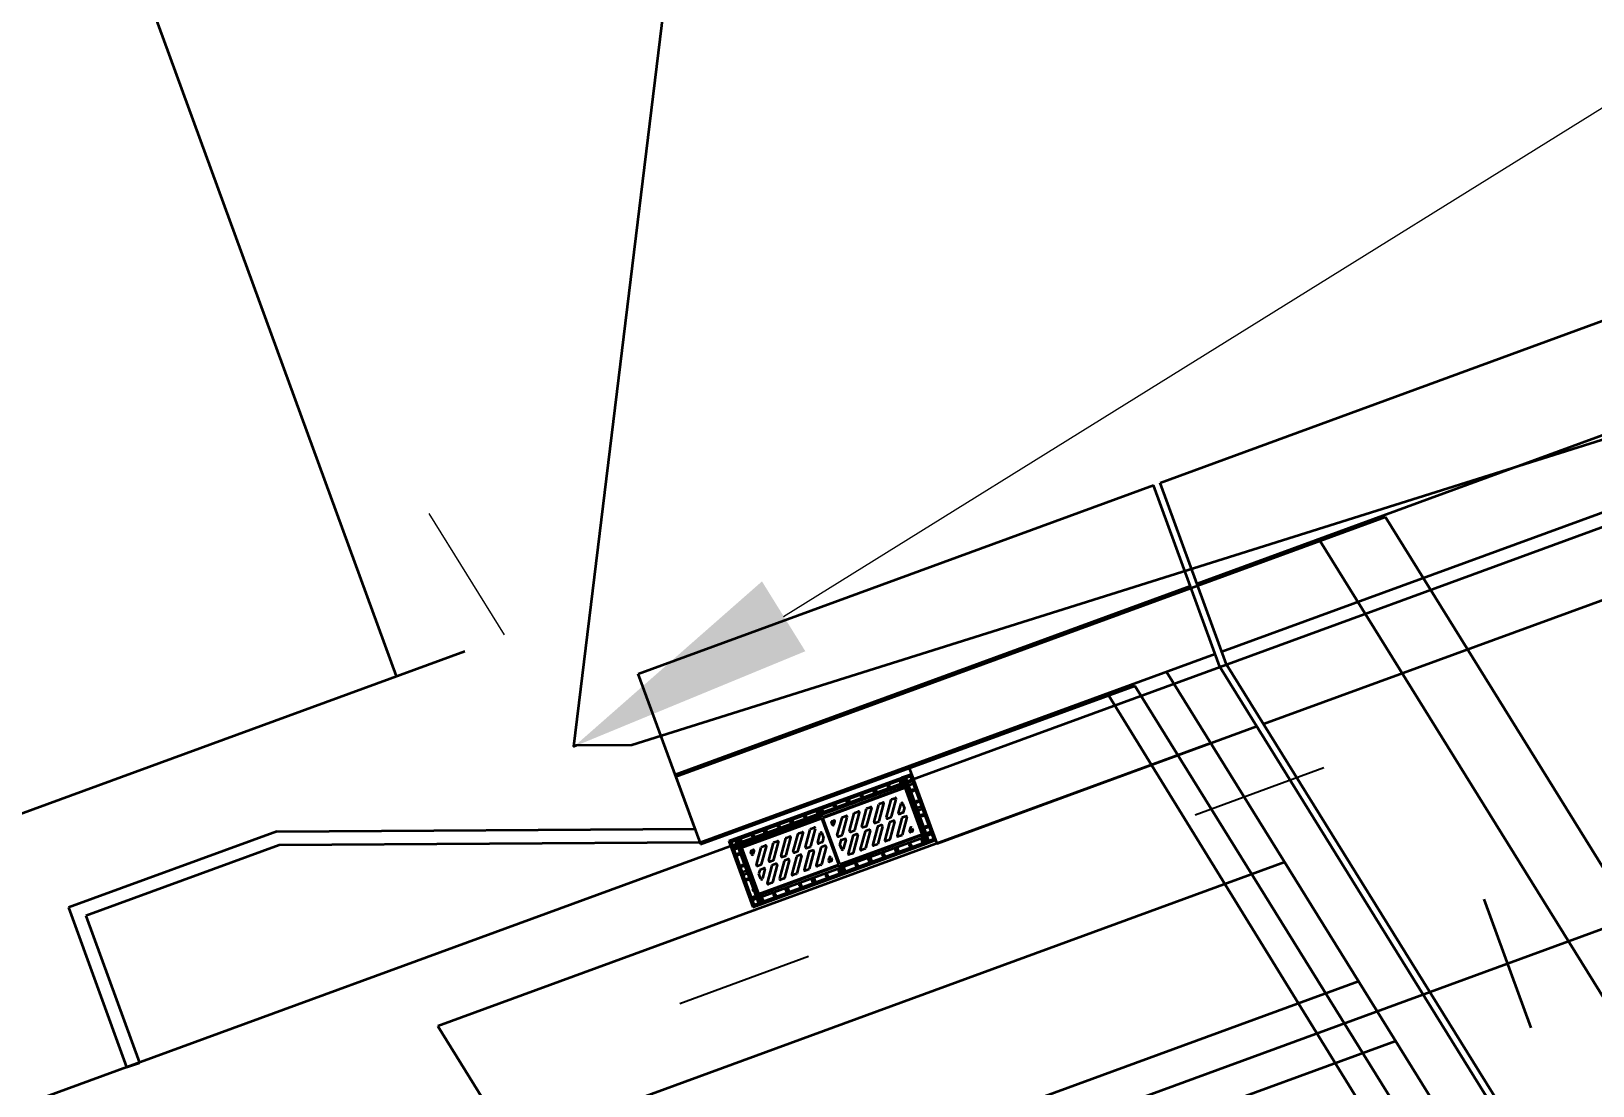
# Model space of a CAD drawing. Header units: metres. Extents: x 134219 to 139080, y 438661 to 444352.
# Drawn here: x 136070.43 to 136081.81, y 442062.42 to 442070.1 of the extents above; entities that cross this region are included whole.
import ezdxf

# ---------------------------------------------------------------- set-up
doc = ezdxf.new("R2010")
doc.units = ezdxf.units.M
doc.linetypes.add('13strp', pattern=[4, 1, -3])
doc.layers.get('DEFPOINTS').update_dxf_attribs({"color": 193})
for name, color, linetype, lineweight in [('N-WE-KL-ET_LS_OV_KABEL-G', 10, 'KL-LS-OV-N', 35), ('N-WE-KL-ET_LS_OV_KABEL-M', 7, 'Continuous', 18), ('Utd-ondergr-nw', 8, '13strp', 35)]:
    doc.layers.add(name, color=color, linetype=linetype, lineweight=lineweight)
doc.layers.add('Utd-weg-nw', color=8, linetype='Continuous')
doc.styles.add('NLCS_18', font='NLCS-ISO.ttf', dxfattribs={"height": 1.8})
doc.linetypes.add('KL-LS-OV-N', pattern='A,4,-1,[103,NLCS.SHX,S=0.75,R=0,X=0,Y=0],-1,4,-1.5,["0V",Standard,S=1,R=0,X=0,Y=-0.5],-3', length=14.5)
doc.dimstyles.new('NLCS_t18_pijl_Dimension_l3_h1', dxfattribs={"dimtxt": 1.8, "dimasz": 1.8, "dimexe": 2, "dimexo": 2, "dimgap": 0.7, "dimtad": 1, "dimdec": 1, "dimzin": 0, "dimdsep": 46, "dimtxsty": 'NLCS_18', "dimcen": 2.5, "dimdle": 2, "dimclrd": 256, "dimclre": 256, "dimclrt": 256, "dimadec": 1, "dimazin": 0, "dimtfac": 1, "dimtdec": 1, "dimtofl": 0, "dimtmove": 1, "dimatfit": 0, "dimfxl": 0, "dimtolj": 1, "dimtzin": 0, "dimlwd": 18, "dimlwe": 18, "dimarcsym": 0})

# ---------------------------------------------------------------- blocks, each defined once
blk = doc.blocks.new('*D202')
at = {"layer": 'DEFPOINTS', "color": 0, "transparency": 16777216}
for p in [(136090.042, 442074.611, 7.416), (136090.042, 442074.611), (136074.385, 442064.889, 7.416)]:
    blk.add_point(p, dxfattribs=at)
at = {"layer": 'N-WE-KL-ET_LS_OV_KABEL-M', "lineweight": 18, "transparency": 16777216}
for p, q in [((136089.537, 442075.425), (136088.987, 442076.31)), ((136073.879, 442065.703), (136073.33, 442066.588))]:
    blk.add_line(p, q, dxfattribs=at)
at = {"layer": 'N-WE-KL-ET_LS_OV_KABEL-M', "linetype": 'Continuous', "lineweight": 18, "transparency": 16777216}
blk.add_line((136075.914, 442065.838), (136088.513, 442073.661), dxfattribs=at)
at = {"layer": 'N-WE-KL-ET_LS_OV_KABEL-M', "transparency": 16777216}
for points in [[(136088.355, 442073.916), (136088.671, 442073.406), (136090.042, 442074.611)], [(136075.756, 442066.093), (136076.072, 442065.584), (136074.385, 442064.889)]]:
    blk.add_solid(points, dxfattribs=at)
at = {"layer": 'N-WE-KL-ET_LS_OV_KABEL-M', "transparency": 16777216, "insert": (136083.057, 442072.157), "char_height": 1.8, "attachment_point": 5, "rotation": 31.8363, "style": 'NLCS_18'}
blk.add_mtext('\\A1;18.4', dxfattribs=at)

msp = doc.modelspace()

# ---------------------------------------------------------------- linework, layer by layer
at = {"layer": 'N-WE-KL-ET_LS_OV_KABEL-G', "elevation": 7.416, "flags": 128}
msp.add_lwpolyline([(136141.39, 442088.136), (136141.031, 442088.715), (136117.756, 442080.245), (136110.045, 442077.433), (136082.31, 442067.257), (136074.806, 442064.9), (136074.402, 442064.896), (136074.385, 442064.889), (136075.216, 442071.697), (136074.723, 442078.472), (136074.013, 442091.268), (136073.594, 442095.023), (136074.953, 442096.011), (136074.997, 442096.021), (136074.652, 442096.055)], dxfattribs=at)
at = {"layer": 'Utd-ondergr-nw', "linetype": 'Continuous'}
for p, q in [((136149.76, 442091.987), (136078.928, 442066.075)), ((136078.659, 442066.812), (136111.675, 442078.891)), ((136079.109, 442065.582), (136089.603, 442069.421)), ((136079.412, 442065.054), (136089.809, 442068.857)), ((136074.854, 442065.42), (136078.611, 442066.794)), ((136079.095, 442065.47), (136078.611, 442066.794)), ((136079.143, 442065.488), (136078.659, 442066.812)), ((136080.302, 442066.561), (136075.129, 442064.669)), ((136083.922, 442060.73), (136080.302, 442066.561)), ((136083.445, 442060.556), (136079.825, 442066.387)), ((136078.88, 442066.058), (136075.124, 442064.683)), ((136075.304, 442064.19), (136079.061, 442065.564)), ((136075.268, 442064.29), (136074.854, 442065.42)), ((136078.705, 442065.434), (136081.778, 442060.486)), ((136079.095, 442065.47), (136082.058, 442060.698)), ((136079.143, 442065.488), (136082.106, 442060.715)), ((136075.308, 442064.179), (136078.474, 442065.333)), ((136081.363, 442060.273), (136078.282, 442065.263)), ((136078.474, 442065.333), (136081.53, 442060.412)), ((136077.033, 442064.184), (136079.364, 442065.037)), ((136079.029, 442064.914), (136073.394, 442062.852)), ((136077.033, 442064.184), (136076.827, 442064.747)), ((136075.129, 442064.669), (136075.308, 442064.179)), ((136076.774, 442064.66), (136075.514, 442064.199)), ((136076.778, 442064.649), (136075.518, 442064.188)), ((136076.19, 442064.394), (136076.791, 442064.614)), ((136076.197, 442064.376), (136076.797, 442064.596)), ((136076.199, 442064.371), (136076.799, 442064.59)), ((136076.679, 442064.596), (136076.67, 442064.593)), ((136076.677, 442064.609), (136076.68, 442064.599)), ((136076.682, 442064.595), (136076.686, 442064.585)), ((136076.693, 442064.601), (136076.683, 442064.598)), ((136076.773, 442064.607), (136076.761, 442064.642)), ((136076.825, 442064.679), (136076.774, 442064.661)), ((136076.83, 442064.668), (136076.778, 442064.649)), ((136076.797, 442064.596), (136076.778, 442064.649)), ((136076.791, 442064.614), (136076.778, 442064.649)), ((136076.802, 442064.598), (136076.783, 442064.651)), ((136076.802, 442064.598), (136076.783, 442064.65)), ((136076.955, 442064.197), (136076.789, 442064.653)), ((136076.797, 442064.596), (136076.791, 442064.614)), ((136076.923, 442064.252), (136076.799, 442064.59)), ((136076.923, 442064.252), (136076.799, 442064.59)), ((136076.854, 442064.637), (136076.801, 442064.618)), ((136076.928, 442064.253), (136076.804, 442064.592)), ((136076.928, 442064.253), (136076.804, 442064.592)), ((136076.973, 442064.203), (136076.806, 442064.659)), ((136076.849, 442064.688), (136076.825, 442064.679)), ((136076.86, 442064.619), (136076.825, 442064.606)), ((136076.841, 442064.672), (136076.83, 442064.668)), ((136077.008, 442064.216), (136076.841, 442064.672)), ((136077.024, 442064.209), (136076.849, 442064.688)), ((136076.853, 442064.582), (136076.857, 442064.573)), ((136076.285, 442064.465), (136076.288, 442064.456)), ((136076.385, 442064.465), (136076.372, 442064.5)), ((136076.402, 442064.472), (136076.39, 442064.507)), ((136076.483, 442064.524), (136076.474, 442064.521)), ((136076.481, 442064.537), (136076.484, 442064.527)), ((136076.486, 442064.523), (136076.49, 442064.514)), ((136076.497, 442064.53), (136076.487, 442064.526)), ((136076.581, 442064.537), (136076.568, 442064.572)), ((136076.573, 442064.341), (136076.608, 442064.468)), ((136076.598, 442064.543), (136076.586, 442064.578)), ((136076.61, 442064.347), (136076.645, 442064.474)), ((136076.612, 442064.473), (136076.637, 442064.482)), ((136076.663, 442064.374), (136076.697, 442064.501)), ((136076.7, 442064.38), (136076.734, 442064.507)), ((136076.701, 442064.505), (136076.726, 442064.514)), ((136076.751, 442064.406), (136076.77, 442064.474)), ((136076.781, 442064.475), (136076.794, 442064.439)), ((136076.846, 442064.566), (136076.855, 442064.57)), ((136076.858, 442064.569), (136076.862, 442064.559)), ((136076.86, 442064.571), (136076.869, 442064.575)), ((136076.876, 442064.483), (136076.886, 442064.487)), ((136076.884, 442064.499), (136076.887, 442064.49)), ((136076.889, 442064.485), (136076.892, 442064.476)), ((136076.89, 442064.488), (136076.9, 442064.492)), ((136075.601, 442064.178), (136076.184, 442064.392)), ((136075.607, 442064.161), (136076.191, 442064.374)), ((136075.61, 442064.155), (136076.193, 442064.368)), ((136075.991, 442064.321), (136075.978, 442064.356)), ((136076.07, 442064.374), (136076.061, 442064.37)), ((136076.068, 442064.386), (136076.071, 442064.377)), ((136076.073, 442064.373), (136076.077, 442064.363)), ((136076.084, 442064.379), (136076.074, 442064.375)), ((136076.167, 442064.386), (136076.154, 442064.421)), ((136076.184, 442064.392), (136076.172, 442064.427)), ((136076.191, 442064.394), (136076.178, 442064.429)), ((136076.191, 442064.374), (136076.184, 442064.392)), ((136076.197, 442064.376), (136076.19, 442064.394)), ((136076.317, 442064.03), (136076.193, 442064.368)), ((136076.208, 442064.401), (136076.195, 442064.436)), ((136076.323, 442064.032), (136076.199, 442064.371)), ((136076.287, 442064.453), (136076.277, 442064.45)), ((136076.29, 442064.452), (136076.293, 442064.442)), ((136076.301, 442064.458), (136076.291, 442064.455)), ((136076.305, 442064.243), (136076.34, 442064.37)), ((136076.342, 442064.249), (136076.377, 442064.376)), ((136076.344, 442064.374), (136076.369, 442064.384)), ((136076.395, 442064.276), (136076.429, 442064.403)), ((136076.432, 442064.281), (136076.466, 442064.409)), ((136076.433, 442064.407), (136076.458, 442064.416)), ((136076.484, 442064.308), (136076.518, 442064.436)), ((136076.521, 442064.314), (136076.556, 442064.442)), ((136076.522, 442064.44), (136076.547, 442064.449)), ((136076.671, 442064.366), (136076.696, 442064.375)), ((136076.776, 442064.368), (136076.741, 442064.24)), ((136076.784, 442064.408), (136076.759, 442064.398)), ((136076.813, 442064.374), (136076.778, 442064.246)), ((136076.805, 442064.381), (136076.779, 442064.372)), ((136076.788, 442064.412), (136076.795, 442064.436)), ((136076.921, 442064.453), (136076.886, 442064.44)), ((136076.928, 442064.435), (136076.893, 442064.422)), ((136076.913, 442064.383), (136076.923, 442064.386)), ((136076.924, 442064.389), (136076.92, 442064.399)), ((136076.929, 442064.376), (136076.926, 442064.385)), ((136076.927, 442064.388), (136076.936, 442064.392)), ((136072.218, 442064.271), (136070.699, 442063.716)), ((136072.218, 442064.271), (136075.268, 442064.29)), ((136075.687, 442064.247), (136075.691, 442064.238)), ((136075.703, 442064.24), (136075.694, 442064.236)), ((136075.782, 442064.245), (136075.769, 442064.28)), ((136075.799, 442064.251), (136075.786, 442064.286)), ((136075.878, 442064.304), (136075.868, 442064.3)), ((136075.875, 442064.316), (136075.879, 442064.306)), ((136075.881, 442064.302), (136075.884, 442064.293)), ((136075.891, 442064.309), (136075.882, 442064.305)), ((136075.974, 442064.315), (136075.961, 442064.35)), ((136075.984, 442064.125), (136076.019, 442064.253)), ((136076.021, 442064.131), (136076.056, 442064.259)), ((136076.022, 442064.257), (136076.047, 442064.266)), ((136076.073, 442064.158), (136076.108, 442064.285)), ((136076.111, 442064.164), (136076.145, 442064.291)), ((136076.112, 442064.29), (136076.137, 442064.299)), ((136076.162, 442064.19), (136076.18, 442064.259)), ((136076.192, 442064.259), (136076.205, 442064.224)), ((136076.27, 442064.32), (136076.263, 442064.338)), ((136076.267, 442064.346), (136076.279, 442064.351)), ((136076.281, 442064.321), (136076.287, 442064.343)), ((136076.314, 442064.235), (136076.339, 442064.245)), ((136076.323, 442064.032), (136076.923, 442064.252)), ((136076.325, 442064.026), (136076.926, 442064.246)), ((136076.403, 442064.268), (136076.428, 442064.277)), ((136076.455, 442064.243), (136076.421, 442064.116)), ((136076.447, 442064.251), (136076.422, 442064.241)), ((136076.508, 442064.27), (136076.473, 442064.142)), ((136076.492, 442064.301), (136076.517, 442064.31)), ((136076.545, 442064.276), (136076.51, 442064.148)), ((136076.536, 442064.283), (136076.511, 442064.274)), ((136076.597, 442064.303), (136076.563, 442064.175)), ((136076.582, 442064.333), (136076.607, 442064.343)), ((136076.634, 442064.308), (136076.6, 442064.181)), ((136076.626, 442064.316), (136076.601, 442064.307)), ((136076.686, 442064.335), (136076.652, 442064.208)), ((136076.723, 442064.341), (136076.689, 442064.214)), ((136076.715, 442064.349), (136076.69, 442064.339)), ((136076.774, 442064.242), (136076.749, 442064.233)), ((136076.837, 442064.296), (136076.831, 442064.273)), ((136076.851, 442064.27), (136076.839, 442064.266)), ((136076.849, 442064.296), (136076.855, 442064.278)), ((136076.926, 442064.246), (136076.945, 442064.193)), ((136076.932, 442064.228), (136076.926, 442064.246)), ((136076.93, 442064.247), (136076.949, 442064.195)), ((136076.93, 442064.247), (136076.949, 442064.195)), ((136076.995, 442064.251), (136076.942, 442064.232)), ((136076.944, 442064.3), (136076.953, 442064.303)), ((136076.954, 442064.306), (136076.951, 442064.316)), ((136076.989, 442064.269), (136076.954, 442064.256)), ((136076.959, 442064.292), (136076.956, 442064.302)), ((136076.957, 442064.305), (136076.967, 442064.308)), ((136072.236, 442064.171), (136070.827, 442063.656)), ((136075.304, 442064.19), (136072.236, 442064.171)), ((136075.514, 442064.199), (136075.689, 442063.72)), ((136075.526, 442064.204), (136075.701, 442063.725)), ((136075.543, 442064.157), (136075.595, 442064.176)), ((136075.549, 442064.139), (136075.584, 442064.152)), ((136075.732, 442063.749), (136075.565, 442064.205)), ((136075.749, 442063.756), (136075.582, 442064.211)), ((136075.607, 442064.161), (136075.588, 442064.213)), ((136075.613, 442064.183), (136075.6, 442064.218)), ((136075.734, 442063.816), (136075.61, 442064.155)), ((136075.677, 442064.131), (136075.69, 442064.135)), ((136075.69, 442064.235), (136075.68, 442064.231)), ((136075.685, 442063.732), (136076.945, 442064.193)), ((136075.689, 442063.72), (136076.949, 442064.181)), ((136075.692, 442064.233), (136075.696, 442064.224)), ((136075.692, 442064.105), (136075.698, 442064.128)), ((136075.716, 442064.027), (136075.75, 442064.155)), ((136075.753, 442064.033), (136075.788, 442064.161)), ((136075.754, 442064.159), (136075.779, 442064.168)), ((136075.805, 442064.06), (136075.84, 442064.187)), ((136075.843, 442064.066), (136075.877, 442064.193)), ((136075.844, 442064.192), (136075.869, 442064.201)), ((136075.895, 442064.093), (136075.929, 442064.22)), ((136075.932, 442064.099), (136075.966, 442064.226)), ((136075.933, 442064.224), (136075.958, 442064.233)), ((136075.992, 442064.118), (136076.017, 442064.127)), ((136076.082, 442064.151), (136076.107, 442064.16)), ((136076.134, 442064.126), (136076.1, 442063.998)), ((136076.126, 442064.133), (136076.101, 442064.124)), ((136076.186, 442064.152), (136076.152, 442064.025)), ((136076.195, 442064.192), (136076.17, 442064.183)), ((136076.223, 442064.158), (136076.189, 442064.031)), ((136076.215, 442064.166), (136076.19, 442064.157)), ((136076.199, 442064.196), (136076.205, 442064.22)), ((136076.33, 442064.205), (136076.323, 442064.181)), ((136076.337, 442064.142), (136076.324, 442064.177)), ((136076.331, 442064.008), (136076.932, 442064.228)), ((136076.334, 442064.209), (136076.359, 442064.218)), ((136076.367, 442064.211), (136076.348, 442064.142)), ((136076.418, 442064.237), (136076.384, 442064.11)), ((136076.506, 442064.144), (136076.481, 442064.135)), ((136076.596, 442064.177), (136076.571, 442064.168)), ((136076.685, 442064.21), (136076.66, 442064.2)), ((136076.722, 442064.151), (136076.735, 442064.116)), ((136076.739, 442064.158), (136076.752, 442064.123)), ((136076.835, 442064.169), (136076.826, 442064.166)), ((136076.837, 442064.172), (136076.833, 442064.182)), ((136076.842, 442064.158), (136076.838, 442064.168)), ((136076.849, 442064.174), (136076.84, 442064.171)), ((136076.914, 442064.222), (136076.927, 442064.187)), ((136076.932, 442064.228), (136076.945, 442064.193)), ((136076.945, 442064.193), (136077.008, 442064.216)), ((136076.949, 442064.181), (136077.024, 442064.209)), ((136079.568, 442064.046), (136073.933, 442061.985)), ((136075.58, 442064.103), (136075.571, 442064.1)), ((136075.578, 442064.116), (136075.582, 442064.106)), ((136075.583, 442064.102), (136075.587, 442064.092)), ((136075.594, 442064.108), (136075.585, 442064.105)), ((136075.611, 442064.02), (136075.601, 442064.017)), ((136075.609, 442064.033), (136075.612, 442064.023)), ((136075.614, 442064.019), (136075.617, 442064.009)), ((136075.625, 442064.025), (136075.615, 442064.022)), ((136075.68, 442064.105), (136075.674, 442064.123)), ((136075.724, 442064.02), (136075.749, 442064.029)), ((136075.734, 442063.816), (136076.317, 442064.03)), ((136075.736, 442063.81), (136076.319, 442064.024)), ((136075.829, 442064.022), (136075.795, 442063.894)), ((136075.814, 442064.052), (136075.839, 442064.062)), ((136075.866, 442064.027), (136075.832, 442063.9)), ((136075.858, 442064.035), (136075.833, 442064.026)), ((136075.918, 442064.054), (136075.884, 442063.927)), ((136075.903, 442064.085), (136075.928, 442064.094)), ((136075.955, 442064.06), (136075.921, 442063.933)), ((136075.947, 442064.068), (136075.922, 442064.058)), ((136076.008, 442064.087), (136075.973, 442063.96)), ((136076.045, 442064.093), (136076.01, 442063.965)), ((136076.037, 442064.1), (136076.012, 442064.091)), ((136076.097, 442064.12), (136076.063, 442063.992)), ((136076.185, 442064.027), (136076.16, 442064.017)), ((136076.247, 442064.08), (136076.241, 442064.058)), ((136076.262, 442064.055), (136076.249, 442064.05)), ((136076.259, 442064.081), (136076.266, 442064.063)), ((136076.326, 442064.006), (136076.319, 442064.024)), ((136076.331, 442064.008), (136076.325, 442064.026)), ((136076.349, 442064.015), (136076.362, 442063.98)), ((136076.417, 442064.111), (136076.392, 442064.102)), ((136076.443, 442064.026), (136076.434, 442064.022)), ((136076.445, 442064.029), (136076.441, 442064.038)), ((136076.45, 442064.015), (136076.446, 442064.025)), ((136076.457, 442064.031), (136076.448, 442064.028)), ((136076.526, 442064.08), (136076.539, 442064.045)), ((136076.543, 442064.086), (136076.556, 442064.051)), ((136076.639, 442064.098), (136076.63, 442064.094)), ((136076.641, 442064.101), (136076.637, 442064.11)), ((136076.646, 442064.087), (136076.642, 442064.096)), ((136076.653, 442064.103), (136076.644, 442064.099)), ((136075.61, 442063.973), (136075.645, 442063.986)), ((136075.616, 442063.955), (136075.651, 442063.968)), ((136075.648, 442063.92), (136075.638, 442063.916)), ((136075.649, 442063.923), (136075.645, 442063.932)), ((136075.654, 442063.909), (136075.65, 442063.919)), ((136075.661, 442063.925), (136075.652, 442063.922)), ((136075.741, 442063.989), (136075.734, 442063.966)), ((136075.747, 442063.926), (136075.734, 442063.962)), ((136075.742, 442063.793), (136076.326, 442064.006)), ((136075.744, 442063.993), (136075.769, 442064.003)), ((136075.778, 442063.995), (136075.759, 442063.927)), ((136075.917, 442063.929), (136075.892, 442063.919)), ((136076.006, 442063.961), (136075.981, 442063.952)), ((136076.096, 442063.994), (136076.071, 442063.985)), ((136076.115, 442063.929), (136076.128, 442063.894)), ((136076.132, 442063.936), (136076.145, 442063.901)), ((136076.227, 442063.946), (136076.217, 442063.943)), ((136076.228, 442063.949), (136076.224, 442063.959)), ((136076.233, 442063.936), (136076.229, 442063.945)), ((136076.24, 442063.951), (136076.231, 442063.948)), ((136076.308, 442064), (136076.321, 442063.965)), ((136076.326, 442064.006), (136076.338, 442063.971)), ((136076.332, 442064.009), (136076.344, 442063.973)), ((136075.677, 442063.789), (136075.712, 442063.802)), ((136075.692, 442063.842), (136075.682, 442063.838)), ((136075.684, 442063.771), (136075.736, 442063.791)), ((136075.736, 442063.81), (136075.755, 442063.758)), ((136075.767, 442063.762), (136075.754, 442063.797)), ((136075.828, 442063.896), (136075.803, 442063.887)), ((136075.846, 442063.807), (136075.836, 442063.804)), ((136075.847, 442063.81), (136075.844, 442063.82)), ((136075.852, 442063.796), (136075.849, 442063.806)), ((136075.86, 442063.812), (136075.85, 442063.809)), ((136075.923, 442063.859), (136075.936, 442063.824)), ((136075.94, 442063.865), (136075.953, 442063.83)), ((136076.034, 442063.876), (136076.024, 442063.872)), ((136076.035, 442063.879), (136076.032, 442063.888)), ((136076.04, 442063.865), (136076.037, 442063.875)), ((136076.048, 442063.881), (136076.038, 442063.878)), ((136070.699, 442063.716), (136071.124, 442062.554)), ((136081.019, 442063.778), (136081.362, 442062.839)), ((136070.827, 442063.656), (136071.219, 442062.586)), ((136080.106, 442063.178), (136074.471, 442061.117)), ((136075.818, 442058.948), (136073.394, 442062.852)), ((136080.376, 442062.744), (136074.741, 442060.683)), ((136071.124, 442062.554), (136071.219, 442062.586))]:
    msp.add_line(p, q, dxfattribs=at)
at = {"layer": 'Utd-ondergr-nw', "color": 7, "linetype": 'Continuous'}
msp.add_line((136081.019, 442063.778), (136081.362, 442062.839), dxfattribs=at)
at = {"layer": 'Utd-ondergr-nw'}
msp.add_line((136075.096, 442063.475), (136075.096, 442063.475), dxfattribs=at)
at = {"layer": 'Utd-ondergr-nw', "linetype": 'Continuous', "flags": 128}
for points in [[(136074.652, 442063.845), (136080.246, 442065.891), (136089.637, 442069.327), (136099.028, 442072.762), (136107.476, 442075.853), (136108.42, 442076.198), (136117.811, 442079.634), (136127.202, 442083.069), (136136.593, 442086.505), (136145.985, 442089.941), (136154.051, 442092.891)], [(136076.113, 442061.451), (136081.19, 442063.308), (136090.582, 442066.744), (136099.973, 442070.18), (136108.42, 442073.27), (136109.364, 442073.615), (136118.756, 442077.051), (136128.147, 442080.487), (136137.538, 442083.922), (136146.93, 442087.358), (136155.424, 442090.465)], [(136068.483, 442077.992), (136073.089, 442065.403)], [(136013.792, 442046.935), (136022.469, 442048.615), (136023.292, 442048.802), (136032.702, 442051.277), (136042.062, 442054.224), (136051.404, 442057.484), (136058.765, 442060.162), (136060.776, 442060.898), (136070.167, 442064.334), (136073.589, 442065.585)], [(136014.112, 442044.961), (136022.909, 442046.664), (136023.743, 442046.854), (136033.262, 442049.357), (136042.697, 442052.327), (136052.081, 442055.602), (136059.452, 442058.284), (136061.463, 442059.02), (136070.854, 442062.455), (136074.652, 442063.845)]]:
    msp.add_lwpolyline(points, dxfattribs=at)
at = {"layer": 'Utd-ondergr-nw', "linetype": 'Continuous'}
for centre, major_axis, start_param, end_param in [((136076.681, 442064.597), (-0.0044, 0.0044), 1.242014387642738, 7.525199694822325), ((136076.485, 442064.525), (-0.0044, 0.0044), 1.242014387642738, 7.525199694822325), ((136076.614, 442064.467), (-0.0044, 0.0044), -0.43467, 0.521939), ((136076.639, 442064.476), (-0.0044, 0.0044), 3.663531, 5.848516), ((136076.703, 442064.499), (-0.0044, 0.0044), -0.43467, 0.521939), ((136076.728, 442064.509), (-0.0044, 0.0044), 3.663531, 5.848516), ((136076.776, 442064.473), (-0.0044, 0.0044), 4.277719, 6.805124), ((136076.858, 442064.571), (-0.0044, 0.0044), 1.242014377081975, 7.525199684261562), ((136076.888, 442064.487), (0.0044, 0.0044), 2.47829, 8.761475), ((136076.072, 442064.375), (0.0044, 0.0044), 2.47829, 8.761475), ((136076.281, 442064.345), (-0.0044, 0.0044), 3.663531, 5.848516), ((136076.289, 442064.454), (-0.0044, 0.0044), 1.242014379896532, 7.525199687076118), ((136076.346, 442064.369), (-0.0044, 0.0044), -0.43467, 0.521939), ((136076.371, 442064.378), (-0.0044, 0.0044), 3.663531, 5.848516), ((136076.435, 442064.401), (-0.0044, 0.0044), -0.43467, 0.521939), ((136076.46, 442064.41), (-0.0044, 0.0044), 3.663531, 5.848516), ((136076.524, 442064.434), (-0.0044, 0.0044), -0.43467, 0.521939), ((136076.549, 442064.443), (-0.0044, 0.0044), 3.663531, 5.848516), ((136076.669, 442064.372), (-0.0044, 0.0044), 0.521939, 2.706923), ((136076.694, 442064.381), (-0.0044, 0.0044), 2.706923, 3.663531), ((136076.757, 442064.404), (-0.0044, 0.0044), 0.521939, 2.706923), ((136076.782, 442064.366), (0.0044, 0.0044), 1.136127, 2.092735), ((136076.782, 442064.413), (-0.0044, 0.0044), 2.706923, 3.663531), ((136076.789, 442064.437), (-0.0044, 0.0044), 3.663531, 4.277719), ((136076.789, 442064.437), (-0.0044, 0.0044), 3.663531, 4.277719), ((136076.807, 442064.375), (-0.0044, 0.0044), 3.663531, 5.848516), ((136076.925, 442064.387), (-0.0044, 0.0044), 1.242014386190049, 7.525199693369634), ((136075.692, 442064.235), (0.0044, 0.0044), 2.47829, 8.761475), ((136075.88, 442064.304), (-0.0044, 0.0044), 1.242014378443843, 7.525199685623429), ((136076.025, 442064.251), (-0.0044, 0.0044), -0.43467, 0.521939), ((136076.05, 442064.26), (-0.0044, 0.0044), 3.663531, 5.848516), ((136076.114, 442064.284), (-0.0044, 0.0044), -0.43467, 0.521939), ((136076.139, 442064.293), (-0.0044, 0.0044), 3.663531, 5.848516), ((136076.186, 442064.257), (-0.0044, 0.0044), 4.277719, 6.805124), ((136076.269, 442064.34), (-0.0044, 0.0044), -0.43467, 1.136127), ((136076.275, 442064.323), (-0.0044, 0.0044), 1.136127, 3.663531), ((136076.311, 442064.241), (-0.0044, 0.0044), 0.521939, 2.706923), ((136076.336, 442064.25), (-0.0044, 0.0044), 2.706923, 3.663531), ((136076.401, 442064.274), (-0.0044, 0.0044), 0.521939, 2.706923), ((136076.424, 442064.236), (-0.0044, 0.0044), -0.43467, 0.521939), ((136076.426, 442064.283), (-0.0044, 0.0044), 2.706923, 3.663531), ((136076.449, 442064.245), (-0.0044, 0.0044), 3.663531, 5.848516), ((136076.49, 442064.307), (-0.0044, 0.0044), 0.521939, 2.706923), ((136076.514, 442064.268), (-0.0044, 0.0044), -0.43467, 0.521939), ((136076.515, 442064.316), (-0.0044, 0.0044), 2.706923, 3.663531), ((136076.539, 442064.277), (-0.0044, 0.0044), 3.663531, 5.848516), ((136076.579, 442064.339), (-0.0044, 0.0044), 0.521939, 2.706923), ((136076.603, 442064.301), (-0.0044, 0.0044), -0.43467, 0.521939), ((136076.604, 442064.348), (-0.0044, 0.0044), 2.706923, 3.663531), ((136076.628, 442064.31), (-0.0044, 0.0044), 3.663531, 5.848516), ((136076.692, 442064.334), (-0.0044, 0.0044), -0.43467, 0.521939), ((136076.717, 442064.343), (-0.0044, 0.0044), 3.663531, 5.848516), ((136076.747, 442064.239), (-0.0044, 0.0044), 0.521939, 2.706923), ((136076.772, 442064.248), (-0.0044, 0.0044), 2.706923, 3.663531), ((136076.837, 442064.272), (-0.0044, 0.0044), 0.521939, 2.706923), ((136076.843, 442064.294), (-0.0044, 0.0044), 4.277719, 6.805124), ((136076.849, 442064.276), (-0.0044, 0.0044), 2.706923, 4.277719), ((136076.955, 442064.304), (-0.0044, 0.0044), 1.242014387642738, 7.525199694822325), ((136075.68, 442064.125), (-0.0044, 0.0044), -0.43467, 1.136127), ((136075.692, 442064.13), (-0.0044, 0.0044), 3.663531, 5.848516), ((136075.757, 442064.153), (-0.0044, 0.0044), -0.43467, 0.521939), ((136075.782, 442064.162), (-0.0044, 0.0044), 3.663531, 5.848516), ((136075.846, 442064.186), (-0.0044, 0.0044), -0.43467, 0.521939), ((136075.871, 442064.195), (-0.0044, 0.0044), 3.663531, 5.848516), ((136075.935, 442064.218), (-0.0044, 0.0044), -0.43467, 0.521939), ((136075.96, 442064.228), (-0.0044, 0.0044), 3.663531, 5.848516), ((136075.99, 442064.124), (-0.0044, 0.0044), 0.521939, 2.706923), ((136076.015, 442064.133), (-0.0044, 0.0044), 2.706923, 3.663531), ((136076.079, 442064.156), (-0.0044, 0.0044), 0.521939, 2.706923), ((136076.103, 442064.118), (-0.0044, 0.0044), -0.43467, 0.521939), ((136076.105, 442064.166), (-0.0044, 0.0044), 2.706923, 3.663531), ((136076.128, 442064.127), (-0.0044, 0.0044), 3.663531, 5.848516), ((136076.168, 442064.189), (-0.0044, 0.0044), 0.521939, 2.706923), ((136076.192, 442064.151), (-0.0044, 0.0044), -0.43467, 0.521939), ((136076.193, 442064.198), (-0.0044, 0.0044), 2.706923, 3.663531), ((136076.199, 442064.222), (-0.0044, 0.0044), 3.663531, 4.277719), ((136076.199, 442064.222), (-0.0044, 0.0044), 3.663531, 4.277719), ((136076.217, 442064.16), (-0.0044, 0.0044), 3.663531, 5.848516), ((136076.329, 442064.18), (-0.0044, 0.0044), 0.521939, 1.136127), ((136076.329, 442064.18), (-0.0044, 0.0044), 0.521939, 1.136127), ((136076.336, 442064.203), (-0.0044, 0.0044), -0.43467, 0.521939), ((136076.342, 442064.144), (-0.0044, 0.0044), 1.136127, 3.663531), ((136076.361, 442064.212), (-0.0044, 0.0044), 3.663531, 5.848516), ((136076.479, 442064.141), (-0.0044, 0.0044), 0.521939, 2.706923), ((136076.504, 442064.15), (-0.0044, 0.0044), 2.706923, 3.663531), ((136076.569, 442064.174), (-0.0044, 0.0044), 0.521939, 2.706923), ((136076.594, 442064.183), (-0.0044, 0.0044), 2.706923, 3.663531), ((136076.658, 442064.206), (-0.0044, 0.0044), 0.521939, 2.706923), ((136076.683, 442064.215), (-0.0044, 0.0044), 2.706923, 3.663531), ((136076.837, 442064.17), (-0.0044, 0.0044), 1.242014387642738, 7.525199694822325), ((136075.582, 442064.104), (-0.0044, 0.0044), 1.242014379896532, 7.525199687076118), ((136075.613, 442064.021), (0.0044, 0.0044), 2.47829, 8.761475), ((136075.686, 442064.107), (-0.0044, 0.0044), 1.136127, 3.663531), ((136075.722, 442064.026), (-0.0044, 0.0044), 0.521939, 2.706923), ((136075.747, 442064.035), (-0.0044, 0.0044), 2.706923, 3.663531), ((136075.811, 442064.058), (-0.0044, 0.0044), 0.521939, 2.706923), ((136075.835, 442064.02), (-0.0044, 0.0044), -0.43467, 0.521939), ((136075.836, 442064.067), (-0.0044, 0.0044), 2.706923, 3.663531), ((136075.86, 442064.029), (-0.0044, 0.0044), 3.663531, 5.848516), ((136075.901, 442064.091), (-0.0044, 0.0044), 0.521939, 2.706923), ((136075.924, 442064.053), (-0.0044, 0.0044), -0.43467, 0.521939), ((136075.926, 442064.1), (-0.0044, 0.0044), 2.706923, 3.663531), ((136075.949, 442064.062), (-0.0044, 0.0044), 3.663531, 5.848516), ((136076.014, 442064.085), (-0.0044, 0.0044), -0.43467, 0.521939), ((136076.039, 442064.094), (-0.0044, 0.0044), 3.663531, 5.848516), ((136076.158, 442064.023), (-0.0044, 0.0044), 0.521939, 2.706923), ((136076.183, 442064.032), (-0.0044, 0.0044), 2.706923, 3.663531), ((136076.247, 442064.056), (-0.0044, 0.0044), 0.521939, 2.706923), ((136076.253, 442064.079), (-0.0044, 0.0044), 4.277719, 6.805124), ((136076.26, 442064.061), (-0.0044, 0.0044), 2.706923, 4.277719), ((136076.39, 442064.108), (-0.0044, 0.0044), 0.521939, 2.706923), ((136076.415, 442064.117), (-0.0044, 0.0044), 2.706923, 3.663531), ((136076.445, 442064.027), (0.0044, 0.0044), 2.47829, 8.761475), ((136076.641, 442064.098), (0.0044, 0.0044), 2.544068397745474, 8.82725370492506), ((136075.65, 442063.921), (-0.0044, 0.0044), 1.242014387642738, 7.525199694822325), ((136075.74, 442063.964), (-0.0044, 0.0044), 0.521939, 1.136127), ((136075.74, 442063.964), (-0.0044, 0.0044), 0.521939, 1.136127), ((136075.747, 442063.988), (-0.0044, 0.0044), -0.43467, 0.521939), ((136075.753, 442063.928), (-0.0044, 0.0044), 1.136127, 3.663531), ((136075.772, 442063.997), (-0.0044, 0.0044), 3.663531, 5.848516), ((136075.826, 442063.902), (-0.0044, 0.0044), 2.706923, 3.663531), ((136075.89, 442063.925), (-0.0044, 0.0044), 0.521939, 2.706923), ((136075.915, 442063.934), (-0.0044, 0.0044), 2.706923, 3.663531), ((136075.979, 442063.958), (-0.0044, 0.0044), 0.521939, 2.706923), ((136076.004, 442063.967), (-0.0044, 0.0044), 2.706923, 3.663531), ((136076.069, 442063.991), (-0.0044, 0.0044), 0.521939, 2.706923), ((136076.094, 442064), (-0.0044, 0.0044), 2.706923, 3.663531), ((136076.229, 442063.947), (0.0044, 0.0044), 2.47829, 8.761475), ((136075.801, 442063.893), (-0.0044, 0.0044), 0.521939, 2.706923), ((136075.848, 442063.808), (-0.0044, 0.0044), 1.242014379896532, 7.525199687076118), ((136076.036, 442063.877), (-0.0044, 0.0044), 1.242014379896532, 7.525199687076118)]:
    msp.add_ellipse(centre, major_axis=major_axis, ratio=1, start_param=start_param, end_param=end_param, dxfattribs=at)
at = {"layer": 'Utd-weg-nw', "linetype": '13strp', "flags": 128}
for points in [[(136075.157, 442063.018), (136080.572, 442064.999), (136089.963, 442068.434), (136099.355, 442071.87), (136107.802, 442074.96), (136108.746, 442075.306), (136118.137, 442078.741), (136127.529, 442082.177), (136136.92, 442085.613), (136146.311, 442089.048), (136154.525, 442092.053)], [(135840.776, 442081.696), (135850.514, 442079.111), (135860.131, 442076.208), (135869.262, 442073.288), (135869.669, 442073.157), (135879.185, 442070.086), (135888.702, 442067.014), (135898.219, 442063.943), (135902.667, 442062.508), (135907.736, 442060.872), (135917.252, 442057.801), (135926.482, 442054.822), (135926.769, 442054.73), (135936.28, 442051.693), (135945.813, 442048.835), (135955.409, 442046.32), (135963.565, 442044.589), (135965.093, 442044.314), (135974.876, 442042.943), (135984.728, 442042.227), (135994.606, 442042.168), (136004.466, 442042.768), (136013.629, 442043.922), (136014.264, 442044.023), (136023.118, 442045.737), (136023.957, 442045.928), (136033.528, 442048.445), (136042.999, 442051.427), (136052.402, 442054.708), (136059.779, 442057.392), (136061.789, 442058.128), (136071.181, 442061.563), (136075.157, 442063.018)]]:
    msp.add_lwpolyline(points, dxfattribs=at)

# ---------------------------------------------------------------- dimensions: what is measured, and where the dimension line sits
at = {"layer": 'N-WE-KL-ET_LS_OV_KABEL-M'}
dim = msp.add_linear_dim(base=(136090.042, 442074.611), p1=(136074.385, 442064.889, 7.416), p2=(136090.042, 442074.611, 7.416), angle=31.8363, dimstyle='NLCS_t18_pijl_Dimension_l3_h1', dxfattribs=at)
dim.commit()
dim.dimension.update_dxf_attribs({"geometry": '*D202', "text_midpoint": (136083.901, 442070.798), "dimtype": 161})

doc.saveas('drawing.dxf')
